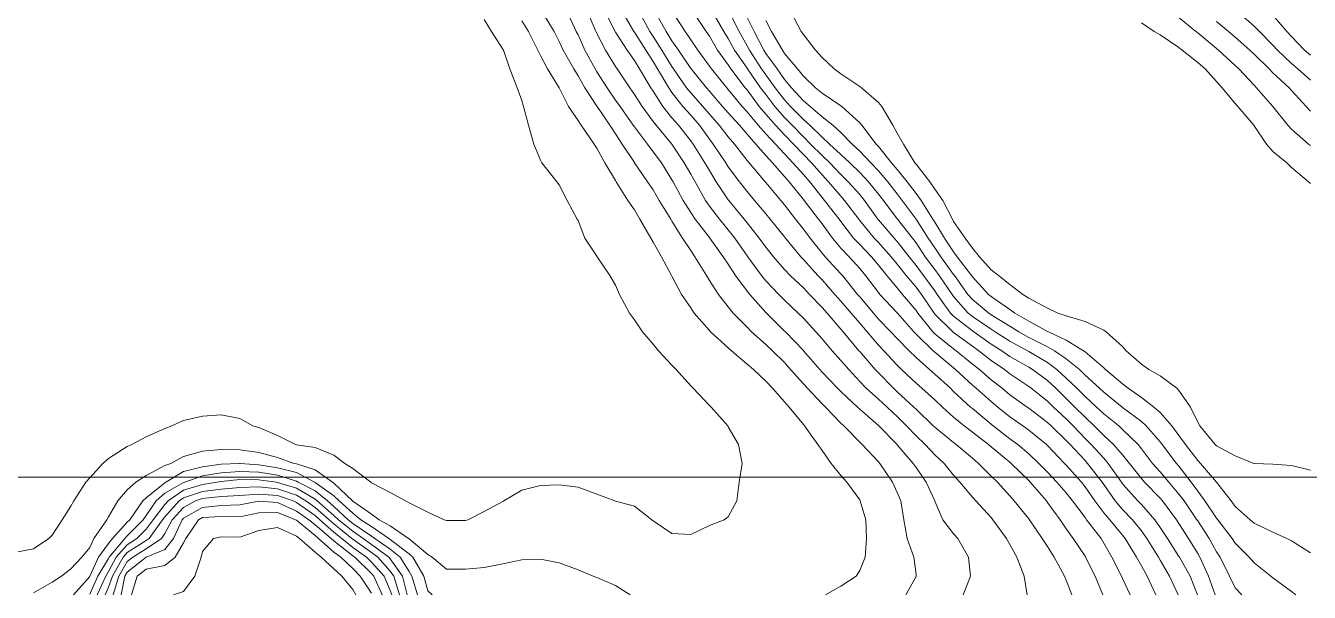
# Model space of a CAD drawing. Header units: centimetres. Extents: x 0 to 642158, y -847 to 649707.
# Drawn here: x 617092.04 to 617126.22, y 620684.32 to 620699.4 of the extents above; entities that cross this region are included whole.
import ezdxf

# ---------------------------------------------------------------- set-up
doc = ezdxf.new("R2010")
doc.units = ezdxf.units.CM
doc.header["$MEASUREMENT"] = 0
doc.layers.add('MEV_grille', color=254, linetype='Continuous', lineweight=9)
doc.layers.add('WAL_topographie 0.5', color=253, linetype='Continuous', lineweight=20)

# ---------------------------------------------------------------- blocks, each defined once
blk = doc.blocks.new('*U114')
at = {"layer": 'MEV_grille', "transparency": 33554687}
blk.add_lwpolyline([(-1338.461, 0), (1338.461, 0)], dxfattribs=at)
blk = doc.blocks.new('*U115')
at = {"layer": 'MEV_grille', "color": 0, "linetype": 'ByBlock', "lineweight": -2, "transparency": 16777216}
blk.add_blockref('*U114', (0, -1700), dxfattribs=at)

msp = doc.modelspace()

# ---------------------------------------------------------------- linework, layer by layer
at = {"layer": 'WAL_topographie 0.5'}
for points in [[(617091.75, 620685.377), (617092.25, 620685.479), (617092.657, 620685.75), (617092.75, 620685.84), (617093.018, 620686.25), (617093.25, 620686.615), (617093.324, 620686.75), (617093.643, 620687.25), (617093.75, 620687.367), (617094.101, 620687.75), (617094.25, 620687.879), (617094.75, 620688.199), (617094.867, 620688.25), (617095.25, 620688.455), (617095.75, 620688.683), (617095.931, 620688.75), (617096.25, 620688.889), (617096.75, 620689.005), (617097.25, 620689.039), (617097.75, 620688.944), (617098.092, 620688.75), (617098.25, 620688.702), (617098.75, 620688.491), (617099.229, 620688.25), (617099.25, 620688.246), (617099.75, 620688.171), (617100.25, 620687.973), (617100.544, 620687.75), (617100.75, 620687.613), (617101.23, 620687.25), (617101.25, 620687.234), (617101.75, 620686.973), (617102.155, 620686.75), (617102.25, 620686.703), (617102.75, 620686.45), (617103.183, 620686.25), (617103.25, 620686.231), (617103.75, 620686.234), (617103.815, 620686.25), (617104.25, 620686.47), (617104.75, 620686.738), (617104.773, 620686.75), (617105.25, 620687.034), (617105.75, 620687.161), (617106.25, 620687.176), (617106.75, 620687.121), (617107.25, 620686.93), (617107.729, 620686.75), (617107.75, 620686.745), (617108.25, 620686.608), (617108.713, 620686.25), (617108.75, 620686.225), (617109.25, 620685.882), (617109.75, 620685.853), (617110.25, 620686.098), (617110.639, 620686.25), (617110.75, 620686.329), (617110.975, 620686.75), (617111.041, 620687.25), (617111.123, 620687.75), (617111.024, 620688.25), (617110.75, 620688.726), (617110.735, 620688.75), (617110.299, 620689.25), (617110.25, 620689.294), (617109.818, 620689.75), (617109.75, 620689.811), (617109.365, 620690.25), (617109.25, 620690.364), (617108.896, 620690.75), (617108.75, 620690.924), (617108.465, 620691.25), (617108.25, 620691.57), (617108.118, 620691.75), (617107.853, 620692.25), (617107.75, 620692.496), (617107.598, 620692.75), (617107.262, 620693.25), (617107.25, 620693.267), (617106.929, 620693.75), (617106.75, 620694.212), (617106.727, 620694.25), (617106.459, 620694.75), (617106.25, 620695.168), (617106.184, 620695.25), (617105.791, 620695.75), (617105.75, 620695.819), (617105.576, 620696.25), (617105.436, 620696.75), (617105.303, 620697.25), (617105.25, 620697.413), (617105.126, 620697.75), (617104.935, 620698.25), (617104.762, 620698.75), (617104.75, 620698.777), (617104.444, 620699.25), (617104.25, 620699.564)], [(617113.344, 620684.25), (617113.75, 620684.482), (617114.159, 620684.75), (617114.25, 620684.898), (617114.397, 620685.25), (617114.433, 620685.75), (617114.412, 620686.25), (617114.265, 620686.75), (617114.25, 620686.776), (617113.906, 620687.25), (617113.75, 620687.428), (617113.495, 620687.75), (617113.25, 620688.09), (617113.139, 620688.25), (617112.779, 620688.75), (617112.75, 620688.786), (617112.372, 620689.25), (617112.25, 620689.39), (617111.933, 620689.75), (617111.75, 620689.943), (617111.421, 620690.25), (617111.25, 620690.392), (617110.837, 620690.75), (617110.75, 620690.827), (617110.282, 620691.25), (617110.25, 620691.285), (617109.845, 620691.75), (617109.75, 620691.889), (617109.502, 620692.25), (617109.25, 620692.734), (617109.241, 620692.75), (617108.969, 620693.25), (617108.75, 620693.642), (617108.685, 620693.75), (617108.398, 620694.25), (617108.25, 620694.5), (617108.081, 620694.75), (617107.768, 620695.25), (617107.75, 620695.28), (617107.467, 620695.75), (617107.25, 620696.142), (617107.181, 620696.25), (617106.832, 620696.75), (617106.75, 620696.875), (617106.497, 620697.25), (617106.25, 620697.75), (617106.25, 620697.75), (617105.938, 620698.25), (617105.75, 620698.612), (617105.68, 620698.75), (617105.429, 620699.25), (617105.25, 620699.534)], [(617115.475, 620684.25), (617115.75, 620684.737), (617115.757, 620684.75), (617115.75, 620684.797), (617115.695, 620685.25), (617115.517, 620685.75), (617115.429, 620686.25), (617115.346, 620686.75), (617115.25, 620686.975), (617115.126, 620687.25), (617114.786, 620687.75), (617114.75, 620687.791), (617114.315, 620688.25), (617114.25, 620688.315), (617113.832, 620688.75), (617113.75, 620688.824), (617113.336, 620689.25), (617113.25, 620689.335), (617112.861, 620689.75), (617112.75, 620689.869), (617112.412, 620690.25), (617112.25, 620690.438), (617111.928, 620690.75), (617111.75, 620690.915), (617111.37, 620691.25), (617111.25, 620691.373), (617110.885, 620691.75), (617110.75, 620691.918), (617110.494, 620692.25), (617110.25, 620692.622), (617110.168, 620692.75), (617109.864, 620693.25), (617109.75, 620693.417), (617109.532, 620693.75), (617109.25, 620694.2), (617109.219, 620694.25), (617108.914, 620694.75), (617108.75, 620695.032), (617108.603, 620695.25), (617108.256, 620695.75), (617108.25, 620695.759), (617107.93, 620696.25), (617107.75, 620696.525), (617107.599, 620696.75), (617107.257, 620697.25), (617107.25, 620697.26), (617106.93, 620697.75), (617106.75, 620698.07), (617106.641, 620698.25), (617106.358, 620698.75), (617106.25, 620698.981), (617106.111, 620699.25), (617105.806, 620699.75)], [(617117.007, 620684.25), (617117.201, 620684.75), (617117.146, 620685.25), (617116.861, 620685.75), (617116.75, 620685.874), (617116.467, 620686.25), (617116.25, 620686.74), (617116.247, 620686.75), (617116.021, 620687.25), (617115.75, 620687.637), (617115.672, 620687.75), (617115.25, 620688.244), (617115.245, 620688.25), (617114.761, 620688.75), (617114.75, 620688.76), (617114.25, 620689.195), (617114.189, 620689.25), (617113.75, 620689.66), (617113.659, 620689.75), (617113.25, 620690.181), (617113.186, 620690.25), (617112.753, 620690.75), (617112.75, 620690.753), (617112.273, 620691.25), (617112.25, 620691.273), (617111.769, 620691.75), (617111.75, 620691.769), (617111.321, 620692.25), (617111.25, 620692.339), (617110.946, 620692.75), (617110.75, 620693.051), (617110.617, 620693.25), (617110.259, 620693.75), (617110.25, 620693.761), (617109.867, 620694.25), (617109.75, 620694.427), (617109.552, 620694.75), (617109.28, 620695.25), (617109.25, 620695.303), (617108.971, 620695.75), (617108.75, 620696.048), (617108.597, 620696.25), (617108.25, 620696.711), (617108.223, 620696.75), (617107.871, 620697.25), (617107.75, 620697.424), (617107.523, 620697.75), (617107.25, 620698.171), (617107.203, 620698.25), (617106.932, 620698.75), (617106.75, 620699.157), (617106.705, 620699.25), (617106.469, 620699.75)], [(617118.706, 620684.25), (617118.632, 620684.75), (617118.434, 620685.25), (617118.25, 620685.588), (617118.162, 620685.75), (617117.799, 620686.25), (617117.75, 620686.309), (617117.342, 620686.75), (617117.25, 620686.848), (617116.916, 620687.25), (617116.75, 620687.433), (617116.501, 620687.75), (617116.25, 620687.978), (617115.994, 620688.25), (617115.75, 620688.487), (617115.501, 620688.75), (617115.25, 620688.999), (617114.98, 620689.25), (617114.75, 620689.457), (617114.422, 620689.75), (617114.25, 620689.933), (617113.957, 620690.25), (617113.75, 620690.491), (617113.517, 620690.75), (617113.25, 620691.063), (617113.086, 620691.25), (617112.75, 620691.618), (617112.616, 620691.75), (617112.25, 620692.098), (617112.1, 620692.25), (617111.75, 620692.61), (617111.635, 620692.75), (617111.269, 620693.25), (617111.25, 620693.276), (617110.924, 620693.75), (617110.75, 620693.972), (617110.519, 620694.25), (617110.25, 620694.6), (617110.147, 620694.75), (617109.866, 620695.25), (617109.75, 620695.451), (617109.577, 620695.75), (617109.251, 620696.25), (617109.25, 620696.252), (617108.828, 620696.75), (617108.75, 620696.848), (617108.454, 620697.25), (617108.25, 620697.572), (617108.128, 620697.75), (617107.791, 620698.25), (617107.75, 620698.312), (617107.485, 620698.75), (617107.25, 620699.196), (617107.224, 620699.25), (617107.01, 620699.75)], [(617119.899, 620684.25), (617119.75, 620684.643), (617119.707, 620684.75), (617119.432, 620685.25), (617119.25, 620685.535), (617119.113, 620685.75), (617118.768, 620686.25), (617118.75, 620686.274), (617118.367, 620686.75), (617118.25, 620686.886), (617117.918, 620687.25), (617117.75, 620687.412), (617117.413, 620687.75), (617117.25, 620687.886), (617116.822, 620688.25), (617116.75, 620688.304), (617116.25, 620688.71), (617116.209, 620688.75), (617115.75, 620689.195), (617115.695, 620689.25), (617115.25, 620689.656), (617115.146, 620689.75), (617114.75, 620690.159), (617114.664, 620690.25), (617114.25, 620690.727), (617114.23, 620690.75), (617113.814, 620691.25), (617113.75, 620691.325), (617113.38, 620691.75), (617113.25, 620691.898), (617112.916, 620692.25), (617112.75, 620692.421), (617112.403, 620692.75), (617112.25, 620692.915), (617111.958, 620693.25), (617111.75, 620693.508), (617111.573, 620693.75), (617111.25, 620694.153), (617111.175, 620694.25), (617110.764, 620694.75), (617110.75, 620694.769), (617110.433, 620695.25), (617110.25, 620695.544), (617110.129, 620695.75), (617109.814, 620696.25), (617109.75, 620696.339), (617109.428, 620696.75), (617109.25, 620696.951), (617109.006, 620697.25), (617108.75, 620697.658), (617108.691, 620697.75), (617108.386, 620698.25), (617108.25, 620698.475), (617108.061, 620698.75), (617107.75, 620699.231), (617107.739, 620699.25), (617107.486, 620699.75)], [(617120.72, 620684.25), (617120.521, 620684.75), (617120.267, 620685.25), (617120.25, 620685.278), (617119.934, 620685.75), (617119.75, 620686.011), (617119.587, 620686.25), (617119.25, 620686.713), (617119.222, 620686.75), (617118.79, 620687.25), (617118.75, 620687.291), (617118.284, 620687.75), (617118.25, 620687.779), (617117.75, 620688.192), (617117.681, 620688.25), (617117.25, 620688.584), (617117.032, 620688.75), (617116.75, 620688.982), (617116.452, 620689.25), (617116.25, 620689.441), (617115.905, 620689.75), (617115.75, 620689.885), (617115.367, 620690.25), (617115.25, 620690.365), (617114.893, 620690.75), (617114.75, 620690.9), (617114.451, 620691.25), (617114.25, 620691.485), (617114.023, 620691.75), (617113.75, 620692.071), (617113.591, 620692.25), (617113.25, 620692.635), (617113.138, 620692.75), (617112.75, 620693.174), (617112.679, 620693.25), (617112.278, 620693.75), (617112.25, 620693.785), (617111.87, 620694.25), (617111.75, 620694.396), (617111.453, 620694.75), (617111.25, 620694.989), (617111.046, 620695.25), (617110.75, 620695.646), (617110.684, 620695.75), (617110.35, 620696.25), (617110.25, 620696.38), (617109.983, 620696.75), (617109.75, 620697.017), (617109.542, 620697.25), (617109.25, 620697.624), (617109.165, 620697.75), (617108.868, 620698.25), (617108.75, 620698.445), (617108.553, 620698.75), (617108.25, 620699.23), (617108.236, 620699.25), (617107.943, 620699.75)], [(617121.451, 620684.25), (617121.25, 620684.69), (617121.224, 620684.75), (617120.967, 620685.25), (617120.75, 620685.63), (617120.676, 620685.75), (617120.293, 620686.25), (617120.25, 620686.308), (617119.92, 620686.75), (617119.75, 620686.964), (617119.5, 620687.25), (617119.25, 620687.514), (617119.022, 620687.75), (617118.75, 620688.006), (617118.462, 620688.25), (617118.25, 620688.408), (617117.807, 620688.75), (617117.75, 620688.795), (617117.25, 620689.21), (617117.203, 620689.25), (617116.75, 620689.668), (617116.664, 620689.75), (617116.25, 620690.128), (617116.112, 620690.25), (617115.75, 620690.568), (617115.565, 620690.75), (617115.25, 620691.072), (617115.08, 620691.25), (617114.75, 620691.591), (617114.614, 620691.75), (617114.25, 620692.183), (617114.193, 620692.25), (617113.789, 620692.75), (617113.75, 620692.793), (617113.33, 620693.25), (617113.25, 620693.346), (617112.929, 620693.75), (617112.75, 620693.989), (617112.544, 620694.25), (617112.25, 620694.631), (617112.152, 620694.75), (617111.75, 620695.232), (617111.734, 620695.25), (617111.303, 620695.75), (617111.25, 620695.812), (617110.915, 620696.25), (617110.75, 620696.446), (617110.512, 620696.75), (617110.25, 620697.047), (617110.073, 620697.25), (617109.75, 620697.613), (617109.64, 620697.75), (617109.296, 620698.25), (617109.25, 620698.317), (617108.983, 620698.75), (617108.75, 620699.119), (617108.664, 620699.25), (617108.383, 620699.75)], [(617122.132, 620684.25), (617121.901, 620684.75), (617121.75, 620685.02), (617121.617, 620685.25), (617121.322, 620685.75), (617121.25, 620685.839), (617120.91, 620686.25), (617120.75, 620686.437), (617120.507, 620686.75), (617120.25, 620687.128), (617120.153, 620687.25), (617119.75, 620687.704), (617119.706, 620687.75), (617119.25, 620688.224), (617119.222, 620688.25), (617118.75, 620688.637), (617118.597, 620688.75), (617118.25, 620688.992), (617117.926, 620689.25), (617117.75, 620689.394), (617117.348, 620689.75), (617117.25, 620689.835), (617116.804, 620690.25), (617116.75, 620690.294), (617116.25, 620690.71), (617116.205, 620690.75), (617115.75, 620691.188), (617115.689, 620691.25), (617115.258, 620691.75), (617115.25, 620691.759), (617114.788, 620692.25), (617114.75, 620692.297), (617114.407, 620692.75), (617114.25, 620692.938), (617113.968, 620693.25), (617113.75, 620693.484), (617113.524, 620693.75), (617113.25, 620694.126), (617113.156, 620694.25), (617112.772, 620694.75), (617112.75, 620694.779), (617112.373, 620695.25), (617112.25, 620695.387), (617111.927, 620695.75), (617111.75, 620695.944), (617111.481, 620696.25), (617111.25, 620696.515), (617111.049, 620696.75), (617110.75, 620697.08), (617110.6, 620697.25), (617110.25, 620697.656), (617110.167, 620697.75), (617109.762, 620698.25), (617109.75, 620698.266), (617109.423, 620698.75), (617109.25, 620698.997), (617109.095, 620699.25), (617108.809, 620699.75)], [(617122.733, 620684.25), (617122.503, 620684.75), (617122.25, 620685.174), (617122.205, 620685.25), (617121.896, 620685.75), (617121.75, 620685.955), (617121.514, 620686.25), (617121.25, 620686.524), (617121.053, 620686.75), (617120.75, 620687.184), (617120.705, 620687.25), (617120.319, 620687.75), (617120.25, 620687.825), (617119.851, 620688.25), (617119.75, 620688.357), (617119.349, 620688.75), (617119.25, 620688.843), (617118.75, 620689.223), (617118.712, 620689.25), (617118.25, 620689.578), (617118.042, 620689.75), (617117.75, 620689.976), (617117.436, 620690.25), (617117.25, 620690.396), (617116.823, 620690.75), (617116.75, 620690.802), (617116.25, 620691.198), (617116.197, 620691.25), (617115.799, 620691.75), (617115.75, 620691.822), (617115.392, 620692.25), (617115.25, 620692.421), (617114.975, 620692.75), (617114.75, 620693.028), (617114.562, 620693.25), (617114.25, 620693.579), (617114.089, 620693.75), (617113.75, 620694.189), (617113.705, 620694.25), (617113.316, 620694.75), (617113.25, 620694.829), (617112.923, 620695.25), (617112.75, 620695.445), (617112.473, 620695.75), (617112.25, 620695.988), (617112.007, 620696.25), (617111.75, 620696.524), (617111.55, 620696.75), (617111.25, 620697.105), (617111.117, 620697.25), (617110.75, 620697.706), (617110.712, 620697.75), (617110.304, 620698.25), (617110.25, 620698.326), (617109.94, 620698.75), (617109.75, 620699.029), (617109.602, 620699.25), (617109.278, 620699.75)], [(617123.249, 620684.25), (617123.052, 620684.75), (617122.765, 620685.25), (617122.75, 620685.274), (617122.443, 620685.75), (617122.25, 620686.045), (617122.11, 620686.25), (617121.75, 620686.653), (617121.657, 620686.75), (617121.25, 620687.209), (617121.22, 620687.25), (617120.869, 620687.75), (617120.75, 620687.885), (617120.415, 620688.25), (617120.25, 620688.415), (617119.931, 620688.75), (617119.75, 620688.934), (617119.414, 620689.25), (617119.25, 620689.408), (617118.814, 620689.75), (617118.75, 620689.797), (617118.25, 620690.138), (617118.106, 620690.25), (617117.75, 620690.488), (617117.422, 620690.75), (617117.25, 620690.869), (617116.75, 620691.233), (617116.729, 620691.25), (617116.25, 620691.727), (617116.231, 620691.75), (617115.893, 620692.25), (617115.75, 620692.444), (617115.491, 620692.75), (617115.25, 620693.058), (617115.092, 620693.25), (617114.75, 620693.629), (617114.634, 620693.75), (617114.25, 620694.216), (617114.223, 620694.25), (617113.85, 620694.75), (617113.75, 620694.863), (617113.424, 620695.25), (617113.25, 620695.434), (617112.968, 620695.75), (617112.75, 620695.969), (617112.484, 620696.25), (617112.25, 620696.493), (617112.007, 620696.75), (617111.75, 620697.048), (617111.577, 620697.25), (617111.25, 620697.692), (617111.203, 620697.75), (617110.823, 620698.25), (617110.75, 620698.361), (617110.465, 620698.75), (617110.25, 620699.122), (617110.164, 620699.25), (617109.829, 620699.75)], [(617123.711, 620684.25), (617123.542, 620684.75), (617123.309, 620685.25), (617123.25, 620685.354), (617123.006, 620685.75), (617122.75, 620686.152), (617122.686, 620686.25), (617122.316, 620686.75), (617122.25, 620686.827), (617121.832, 620687.25), (617121.75, 620687.344), (617121.431, 620687.75), (617121.25, 620687.974), (617121.012, 620688.25), (617120.75, 620688.492), (617120.492, 620688.75), (617120.25, 620688.978), (617119.983, 620689.25), (617119.75, 620689.482), (617119.472, 620689.75), (617119.25, 620689.953), (617118.854, 620690.25), (617118.75, 620690.313), (617118.25, 620690.6), (617118.033, 620690.75), (617117.75, 620690.925), (617117.287, 620691.25), (617117.25, 620691.275), (617116.75, 620691.671), (617116.671, 620691.75), (617116.315, 620692.25), (617116.25, 620692.344), (617115.951, 620692.75), (617115.75, 620693.022), (617115.568, 620693.25), (617115.25, 620693.657), (617115.167, 620693.75), (617114.75, 620694.232), (617114.735, 620694.25), (617114.377, 620694.75), (617114.25, 620694.908), (617113.947, 620695.25), (617113.75, 620695.44), (617113.457, 620695.75), (617113.25, 620695.944), (617112.944, 620696.25), (617112.75, 620696.441), (617112.452, 620696.75), (617112.25, 620696.955), (617111.991, 620697.25), (617111.75, 620697.567), (617111.61, 620697.75), (617111.263, 620698.25), (617111.25, 620698.27), (617110.916, 620698.75), (617110.75, 620699.058), (617110.633, 620699.25), (617110.343, 620699.75)], [(617124.425, 620684.25), (617124.25, 620684.438), (617124.098, 620684.75), (617123.846, 620685.25), (617123.75, 620685.399), (617123.558, 620685.75), (617123.25, 620686.221), (617123.231, 620686.25), (617122.887, 620686.75), (617122.75, 620686.933), (617122.481, 620687.25), (617122.25, 620687.524), (617122.05, 620687.75), (617121.75, 620688.141), (617121.664, 620688.25), (617121.25, 620688.655), (617121.146, 620688.75), (617120.75, 620689.071), (617120.56, 620689.25), (617120.25, 620689.531), (617120.031, 620689.75), (617119.75, 620690.023), (617119.501, 620690.25), (617119.25, 620690.432), (617118.75, 620690.731), (617118.718, 620690.75), (617118.25, 620691.003), (617117.859, 620691.25), (617117.75, 620691.319), (617117.25, 620691.657), (617117.136, 620691.75), (617116.75, 620692.193), (617116.709, 620692.25), (617116.369, 620692.75), (617116.25, 620692.911), (617115.996, 620693.25), (617115.75, 620693.623), (617115.652, 620693.75), (617115.257, 620694.25), (617115.25, 620694.26), (617114.881, 620694.75), (617114.75, 620694.921), (617114.487, 620695.25), (617114.25, 620695.496), (617113.986, 620695.75), (617113.75, 620695.972), (617113.45, 620696.25), (617113.25, 620696.432), (617112.925, 620696.75), (617112.75, 620696.905), (617112.41, 620697.25), (617112.25, 620697.426), (617112.002, 620697.75), (617111.75, 620698.092), (617111.638, 620698.25), (617111.312, 620698.75), (617111.25, 620698.864), (617111.037, 620699.25), (617110.782, 620699.75)], [(617125.865, 620684.25), (617125.75, 620684.336), (617125.25, 620684.707), (617125.198, 620684.75), (617124.75, 620685.101), (617124.618, 620685.25), (617124.25, 620685.624), (617124.17, 620685.75), (617123.784, 620686.25), (617123.75, 620686.293), (617123.443, 620686.75), (617123.25, 620687.013), (617123.079, 620687.25), (617122.75, 620687.672), (617122.685, 620687.75), (617122.305, 620688.25), (617122.25, 620688.322), (617121.88, 620688.75), (617121.75, 620688.865), (617121.25, 620689.242), (617121.24, 620689.25), (617120.75, 620689.646), (617120.635, 620689.75), (617120.25, 620690.103), (617120.099, 620690.25), (617119.75, 620690.533), (617119.433, 620690.75), (617119.25, 620690.854), (617118.75, 620691.105), (617118.489, 620691.25), (617118.25, 620691.4), (617117.75, 620691.707), (617117.687, 620691.75), (617117.25, 620692.117), (617117.133, 620692.25), (617116.774, 620692.75), (617116.75, 620692.781), (617116.409, 620693.25), (617116.25, 620693.485), (617116.075, 620693.75), (617115.753, 620694.25), (617115.75, 620694.254), (617115.383, 620694.75), (617115.25, 620694.923), (617114.998, 620695.25), (617114.75, 620695.539), (617114.547, 620695.75), (617114.25, 620696.063), (617114.049, 620696.25), (617113.75, 620696.556), (617113.531, 620696.75), (617113.25, 620696.975), (617112.928, 620697.25), (617112.75, 620697.4), (617112.437, 620697.75), (617112.25, 620697.971), (617112.053, 620698.25), (617111.75, 620698.665), (617111.695, 620698.75), (617111.438, 620699.25), (617111.25, 620699.625)], [(617126.25, 620685.371), (617125.75, 620685.684), (617125.625, 620685.75), (617125.25, 620685.923), (617124.75, 620686.162), (617124.649, 620686.25), (617124.25, 620686.606), (617124.143, 620686.75), (617123.75, 620687.25), (617123.75, 620687.25), (617123.325, 620687.75), (617123.25, 620687.829), (617122.929, 620688.25), (617122.75, 620688.497), (617122.559, 620688.75), (617122.25, 620689.108), (617122.084, 620689.25), (617121.75, 620689.5), (617121.397, 620689.75), (617121.25, 620689.867), (617120.799, 620690.25), (617120.75, 620690.297), (617120.25, 620690.722), (617120.213, 620690.75), (617119.75, 620691.033), (617119.276, 620691.25), (617119.25, 620691.263), (617118.75, 620691.532), (617118.384, 620691.75), (617118.25, 620691.849), (617117.75, 620692.193), (617117.682, 620692.25), (617117.25, 620692.713), (617117.224, 620692.75), (617116.849, 620693.25), (617116.75, 620693.379), (617116.506, 620693.75), (617116.25, 620694.169), (617116.2, 620694.25), (617115.887, 620694.75), (617115.75, 620694.937), (617115.513, 620695.25), (617115.25, 620695.572), (617115.1, 620695.75), (617114.75, 620696.185), (617114.689, 620696.25), (617114.304, 620696.75), (617114.25, 620696.817), (617113.774, 620697.25), (617113.75, 620697.267), (617113.25, 620697.606), (617113.074, 620697.75), (617112.75, 620698.06), (617112.596, 620698.25), (617112.25, 620698.665), (617112.193, 620698.75), (617111.905, 620699.25), (617111.75, 620699.537)], [(617126.25, 620687.571), (617125.75, 620687.694), (617125.25, 620687.725), (617124.75, 620687.748), (617124.745, 620687.75), (617124.25, 620687.95), (617123.75, 620688.214), (617123.716, 620688.25), (617123.31, 620688.75), (617123.25, 620688.851), (617123.061, 620689.25), (617122.75, 620689.695), (617122.692, 620689.75), (617122.25, 620690.082), (617121.945, 620690.25), (617121.75, 620690.391), (617121.347, 620690.75), (617121.25, 620690.859), (617120.812, 620691.25), (617120.75, 620691.293), (617120.25, 620691.524), (617119.75, 620691.677), (617119.527, 620691.75), (617119.25, 620691.88), (617118.75, 620692.15), (617118.597, 620692.25), (617118.25, 620692.513), (617117.942, 620692.75), (617117.75, 620692.906), (617117.444, 620693.25), (617117.25, 620693.477), (617117.057, 620693.75), (617116.75, 620694.191), (617116.718, 620694.25), (617116.46, 620694.75), (617116.25, 620695.047), (617116.118, 620695.25), (617115.75, 620695.712), (617115.721, 620695.75), (617115.414, 620696.25), (617115.25, 620696.539), (617115.134, 620696.75), (617114.836, 620697.25), (617114.75, 620697.356), (617114.298, 620697.75), (617114.25, 620697.785), (617113.75, 620698.119), (617113.568, 620698.25), (617113.25, 620698.555), (617113.078, 620698.75), (617112.75, 620699.165), (617112.693, 620699.25), (617112.422, 620699.75)], [(617122.75, 620699.625), (617123.2, 620699.25), (617123.25, 620699.209), (617123.75, 620698.798), (617123.808, 620698.75), (617124.25, 620698.344), (617124.347, 620698.25), (617124.75, 620697.817), (617124.816, 620697.75), (617125.25, 620697.25), (617125.25, 620697.25), (617125.651, 620696.75), (617125.75, 620696.65), (617126.204, 620696.25), (617126.25, 620696.213)], [(617123.75, 620699.513), (617124.069, 620699.25), (617124.25, 620699.101), (617124.642, 620698.75), (617124.75, 620698.645), (617125.152, 620698.25), (617125.25, 620698.152), (617125.683, 620697.75), (617125.75, 620697.673), (617126.139, 620697.25), (617126.25, 620697.131)], [(617124.333, 620699.75), (617124.75, 620699.394), (617124.892, 620699.25), (617125.25, 620698.883), (617125.371, 620698.75), (617125.75, 620698.393), (617125.913, 620698.25), (617126.25, 620697.949)], [(617125.25, 620699.686), (617125.627, 620699.25), (617125.75, 620699.116), (617126.098, 620698.75), (617126.25, 620698.617)], [(617121.75, 620699.478), (617122.091, 620699.25), (617122.25, 620699.16), (617122.75, 620698.819), (617122.838, 620698.75), (617123.25, 620698.422), (617123.447, 620698.25), (617123.75, 620697.918), (617123.9, 620697.75), (617124.25, 620697.327), (617124.318, 620697.25), (617124.741, 620696.75), (617124.75, 620696.736), (617125.082, 620696.25), (617125.25, 620696.055), (617125.623, 620695.75), (617125.75, 620695.629), (617126.198, 620695.25), (617126.25, 620695.197)], [(617092.25, 620684.308), (617092.75, 620684.587), (617092.996, 620684.75), (617093.25, 620684.944), (617093.543, 620685.25), (617093.75, 620685.511), (617093.859, 620685.75), (617094.203, 620686.25), (617094.25, 620686.327), (617094.494, 620686.75), (617094.75, 620687.046), (617094.974, 620687.25), (617095.25, 620687.432), (617095.75, 620687.691), (617095.907, 620687.75), (617096.25, 620687.935), (617096.75, 620688.076), (617097.25, 620688.124), (617097.75, 620688.115), (617098.25, 620688.042), (617098.75, 620687.911), (617099.184, 620687.75), (617099.25, 620687.736), (617099.75, 620687.581), (617100.213, 620687.25), (617100.25, 620687.223), (617100.747, 620686.75), (617100.75, 620686.747), (617101.25, 620686.4), (617101.454, 620686.25), (617101.75, 620686.092), (617102.236, 620685.75), (617102.25, 620685.74), (617102.75, 620685.328), (617102.866, 620685.25), (617103.25, 620684.934), (617103.75, 620684.935), (617104.25, 620684.979), (617104.75, 620685.076), (617105.25, 620685.18), (617105.75, 620685.199), (617106.25, 620685.101), (617106.75, 620684.917), (617107.157, 620684.75), (617107.25, 620684.71), (617107.75, 620684.496), (617108.142, 620684.25)], [(617093.319, 620684.25), (617093.75, 620684.743), (617093.753, 620684.75), (617093.984, 620685.25), (617094.25, 620685.616), (617094.359, 620685.75), (617094.75, 620686.181), (617094.817, 620686.25), (617095.161, 620686.75), (617095.25, 620686.835), (617095.75, 620687.236), (617095.774, 620687.25), (617096.25, 620687.534), (617096.75, 620687.659), (617097.25, 620687.725), (617097.739, 620687.75), (617097.75, 620687.751), (617097.756, 620687.75), (617098.25, 620687.709), (617098.75, 620687.632), (617099.25, 620687.507), (617099.738, 620687.25), (617099.75, 620687.244), (617100.25, 620686.882), (617100.389, 620686.75), (617100.75, 620686.422), (617100.963, 620686.25), (617101.25, 620686.068), (617101.711, 620685.75), (617101.75, 620685.723), (617102.25, 620685.344), (617102.354, 620685.25), (617102.644, 620684.75), (617102.75, 620684.355), (617102.866, 620684.25)], [(617093.75, 620684.268), (617093.963, 620684.75), (617094.25, 620685.218), (617094.267, 620685.25), (617094.686, 620685.75), (617094.75, 620685.821), (617095.168, 620686.25), (617095.25, 620686.359), (617095.52, 620686.75), (617095.75, 620686.953), (617096.25, 620687.241), (617096.281, 620687.25), (617096.75, 620687.416), (617097.25, 620687.498), (617097.75, 620687.535), (617098.25, 620687.512), (617098.75, 620687.438), (617099.25, 620687.277), (617099.301, 620687.25), (617099.75, 620687.02), (617100.082, 620686.75), (617100.25, 620686.604), (617100.63, 620686.25), (617100.75, 620686.152), (617101.25, 620685.814), (617101.343, 620685.75), (617101.75, 620685.469), (617102.015, 620685.25), (617102.25, 620684.874), (617102.329, 620684.75), (617102.476, 620684.25)], [(617093.951, 620684.25), (617094.174, 620684.75), (617094.25, 620684.875), (617094.453, 620685.25), (617094.75, 620685.583), (617095.006, 620685.75), (617095.25, 620686), (617095.44, 620686.25), (617095.75, 620686.657), (617095.835, 620686.75), (617096.25, 620687.035), (617096.75, 620687.191), (617097.138, 620687.25), (617097.25, 620687.271), (617097.75, 620687.32), (617098.25, 620687.314), (617098.709, 620687.25), (617098.75, 620687.245), (617099.25, 620687.087), (617099.75, 620686.796), (617099.807, 620686.75), (617100.25, 620686.366), (617100.374, 620686.25), (617100.75, 620685.944), (617101.028, 620685.75), (617101.25, 620685.589), (617101.71, 620685.25), (617101.75, 620685.205), (617102.076, 620684.75), (617102.199, 620684.25)], [(617094.161, 620684.25), (617094.25, 620684.451), (617094.356, 620684.75), (617094.639, 620685.25), (617094.75, 620685.375), (617095.25, 620685.697), (617095.328, 620685.75), (617095.689, 620686.25), (617095.75, 620686.33), (617096.134, 620686.75), (617096.25, 620686.829), (617096.75, 620687.003), (617097.25, 620687.067), (617097.75, 620687.106), (617098.25, 620687.123), (617098.75, 620687.072), (617099.25, 620686.903), (617099.506, 620686.75), (617099.75, 620686.579), (617100.124, 620686.25), (617100.25, 620686.138), (617100.732, 620685.75), (617100.75, 620685.736), (617101.25, 620685.374), (617101.418, 620685.25), (617101.75, 620684.881), (617101.844, 620684.75), (617101.994, 620684.25)], [(617094.372, 620684.25), (617094.521, 620684.75), (617094.75, 620685.138), (617094.893, 620685.25), (617095.25, 620685.474), (617095.66, 620685.75), (617095.75, 620685.882), (617095.947, 620686.25), (617096.25, 620686.577), (617096.569, 620686.75), (617096.75, 620686.815), (617097.25, 620686.865), (617097.75, 620686.894), (617098.25, 620686.935), (617098.75, 620686.898), (617099.167, 620686.75), (617099.25, 620686.71), (617099.75, 620686.364), (617099.879, 620686.25), (617100.25, 620685.92), (617100.461, 620685.75), (617100.75, 620685.514), (617101.118, 620685.25), (617101.25, 620685.12), (617101.585, 620684.75), (617101.75, 620684.37), (617101.789, 620684.25)], [(617094.584, 620684.25), (617094.687, 620684.75), (617094.75, 620684.857), (617095.249, 620685.25), (617095.25, 620685.251), (617095.75, 620685.458), (617095.977, 620685.75), (617096.208, 620686.25), (617096.25, 620686.296), (617096.75, 620686.576), (617097.25, 620686.625), (617097.75, 620686.647), (617098.25, 620686.745), (617098.75, 620686.71), (617099.25, 620686.477), (617099.587, 620686.25), (617099.75, 620686.115), (617100.176, 620685.75), (617100.25, 620685.684), (617100.75, 620685.292), (617100.809, 620685.25), (617101.25, 620684.816), (617101.31, 620684.75), (617101.535, 620684.25)], [(617094.857, 620684.25), (617095.008, 620684.75), (617095.25, 620684.934), (617095.75, 620685.031), (617096.022, 620685.25), (617096.25, 620685.632), (617096.311, 620685.75), (617096.646, 620686.25), (617096.75, 620686.309), (617097.25, 620686.335), (617097.75, 620686.327), (617098.25, 620686.437), (617098.75, 620686.439), (617099.231, 620686.25), (617099.25, 620686.238), (617099.75, 620685.831), (617099.844, 620685.75), (617100.25, 620685.387), (617100.432, 620685.25), (617100.75, 620684.949), (617100.953, 620684.75), (617101.25, 620684.292)], [(617095.977, 620684.25), (617096.25, 620684.336), (617096.547, 620684.75), (617096.712, 620685.25), (617096.75, 620685.407), (617097.045, 620685.75), (617097.25, 620685.797), (617097.75, 620685.79), (617098.25, 620685.961), (617098.75, 620686.042), (617099.25, 620685.81), (617099.332, 620685.75), (617099.75, 620685.384), (617099.914, 620685.25), (617100.25, 620684.945), (617100.462, 620684.75), (617100.75, 620684.396), (617100.835, 620684.25)]]:
    msp.add_lwpolyline(points, dxfattribs=at)

# ---------------------------------------------------------------- block references
at = {"layer": 'MEV_grille', "transparency": 33554687}
msp.add_blockref('*U115', (616669.481, 622387.381), dxfattribs=at)

doc.saveas('drawing.dxf')
